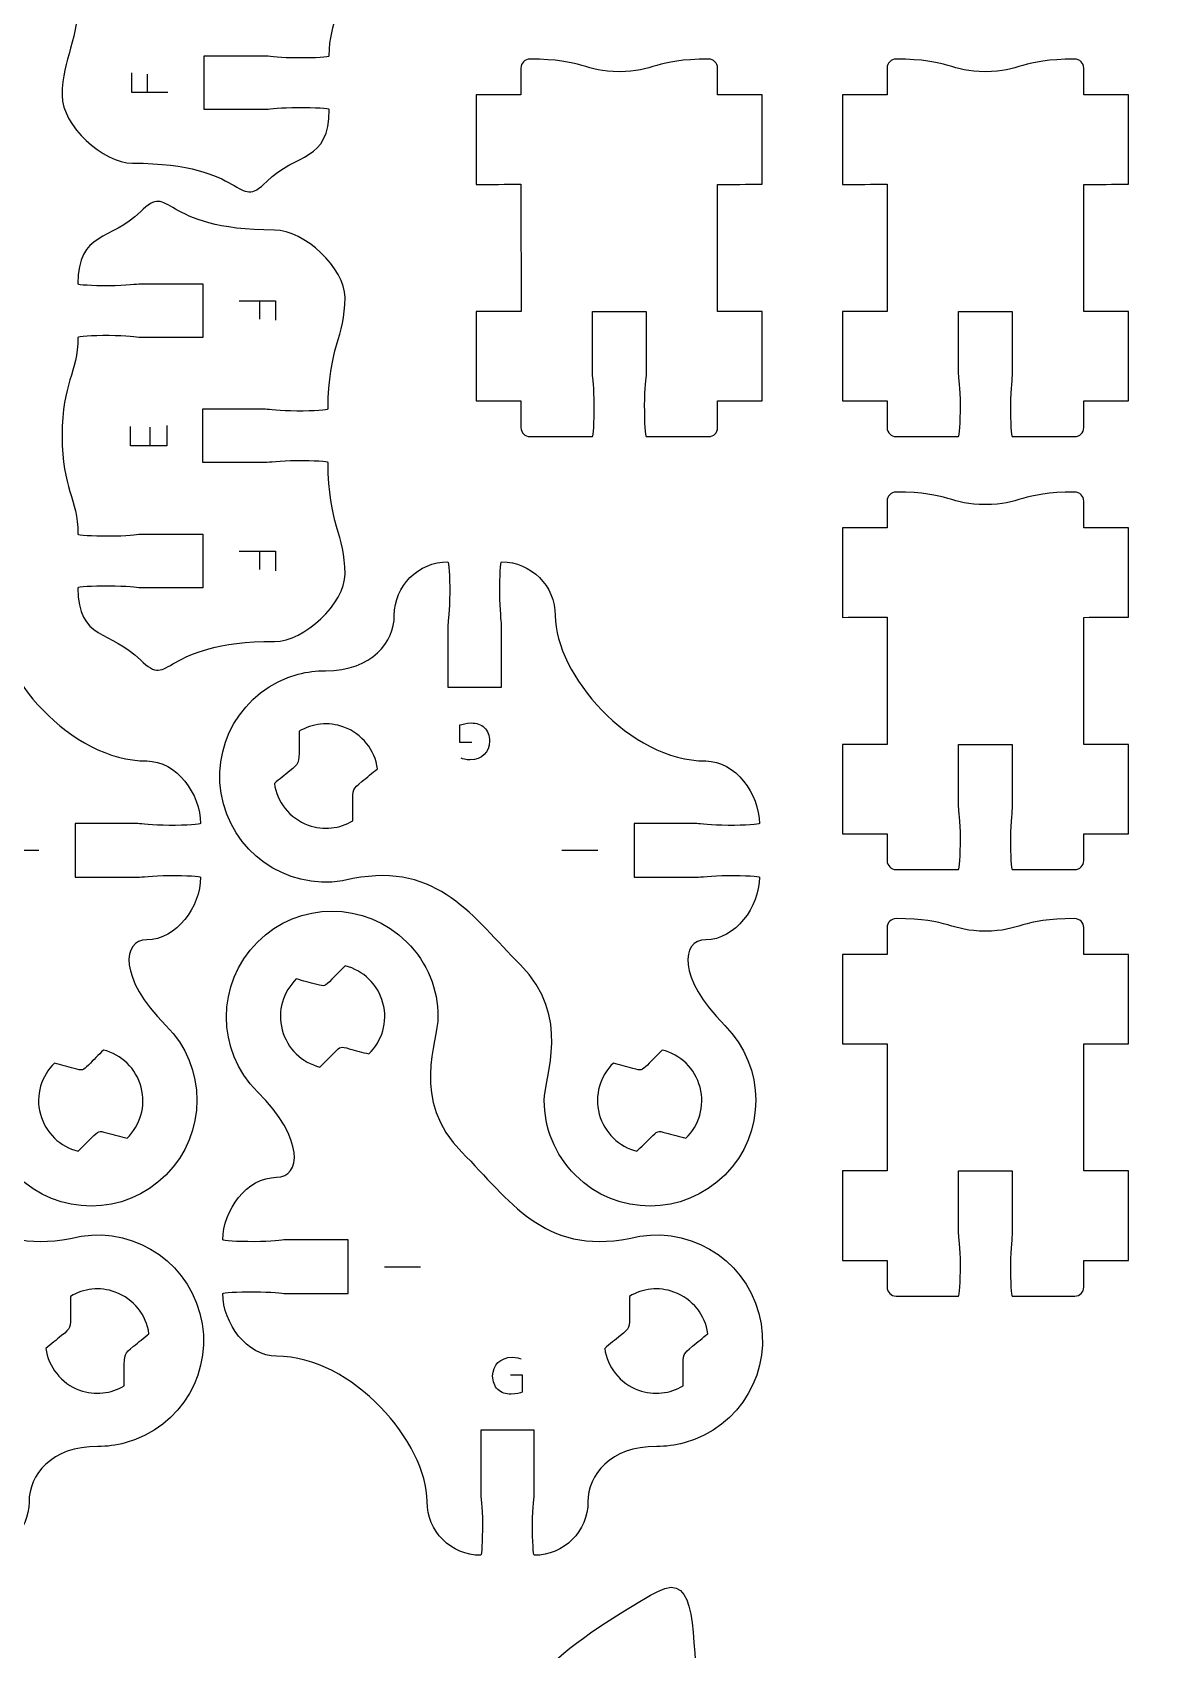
# Model space of a CAD drawing. Extents: x 0 to 300, y 0 to 300.
# Drawn here: x 96.7 to 159.9, y 131.7 to 222.2 of the extents above; entities that cross this region are included whole.
import ezdxf

# ---------------------------------------------------------------- set-up
doc = ezdxf.new("R2010")
doc.units = 0
doc.header["$MEASUREMENT"] = 0
doc.layers.add('DEFAULT', color=7, linetype='CONTINUOUS')

msp = doc.modelspace()

# ---------------------------------------------------------------- linework, layer by layer
at = {"layer": 'DEFAULT', "color": 250}
for points in [[(104.268, 218.822), (102.247, 218.822), (102.247, 219.91)], [(103.137, 218.822), (103.137, 219.847)], [(108.263, 207.164), (110.284, 207.164), (110.284, 206.076)], [(109.394, 207.164), (109.394, 206.139)], [(104.201, 200.188), (104.201, 199.052), (102.179, 199.052), (102.179, 200.143)], [(103.253, 200.098), (103.253, 199.052)], [(108.263, 193.163), (110.284, 193.163), (110.284, 192.074)], [(109.394, 193.163), (109.394, 192.137)], [(97.059, 176.434), (95.038, 176.434)], [(128.32, 176.434), (126.299, 176.434)], [(116.378, 153.157), (118.399, 153.157)]]:
    msp.add_lwpolyline(points, dxfattribs=at)
at = {"layer": 'DEFAULT', "color": 1}
for points, knots in [([(295, 0.1), (198.333, 0.1), (101.667, 0.1), (5, 0.1), (2.25, 0.1), (0, 2.35), (0, 5.1), (0, 101.767), (0, 198.433), (0, 295.1), (0, 297.85), (2.25, 300.1), (5, 300.1), (101.667, 300.1), (198.333, 300.1), (295, 300.1), (297.75, 300.1), (300, 297.85), (300, 295.1), (300, 198.433), (300, 101.767), (300, 5.1), (300, 2.35), (297.75, 0.1), (295, 0.1)], [0, 0, 0, 0, 822.047, 822.047, 822.047, 823.047, 823.047, 823.047, 1645.094, 1645.094, 1645.094, 1646.094, 1646.094, 1646.094, 2468.141, 2468.141, 2468.141, 2469.141, 2469.141, 2469.141, 3291.188, 3291.188, 3291.188, 3292.188, 3292.188, 3292.188, 3292.188]), ([(99.3, 227.865), (99.3, 231.308), (98.354, 231.866), (98.354, 234.092), (98.354, 235.75), (100.64, 237.866), (102.299, 237.866), (108.8, 237.866), (108.042, 240.646), (109.799, 238.89), (111.443, 237.246), (113.298, 237.82), (113.298, 234.868), (113.298, 234.811), (112.515, 234.769), (111.548, 234.769), (110.582, 234.769), (109.975, 234.868), (109.799, 234.868), (108.632, 234.868), (107.466, 234.868), (106.299, 234.868), (106.299, 233.867), (106.299, 232.866), (106.299, 231.866), (107.466, 231.866), (108.632, 231.866), (109.799, 231.866), (109.975, 231.866), (110.582, 231.968), (111.548, 231.968), (112.515, 231.968), (113.298, 231.922), (113.298, 231.866), (113.298, 229.82), (114.177, 229.407), (114.177, 226.366), (114.177, 223.325), (113.298, 222.912), (113.298, 220.866), (113.298, 220.81), (112.515, 220.764), (111.548, 220.764), (110.582, 220.764), (109.975, 220.866), (109.799, 220.866), (108.632, 220.866), (107.466, 220.866), (106.299, 220.866), (106.299, 219.865), (106.299, 218.865), (106.299, 217.864), (107.466, 217.864), (108.632, 217.864), (109.799, 217.864), (109.975, 217.864), (110.582, 217.963), (111.548, 217.963), (112.515, 217.963), (113.298, 217.92), (113.298, 217.864), (113.298, 214.912), (111.443, 215.486), (109.799, 213.842), (108.042, 212.085), (108.8, 214.865), (102.299, 214.865), (100.64, 214.865), (98.354, 216.982), (98.354, 218.64), (98.354, 220.866), (99.3, 221.423), (99.3, 224.867), (99.3, 224.92), (100.083, 224.965), (101.05, 224.965), (102.016, 224.965), (102.623, 224.867), (102.799, 224.867), (103.966, 224.867), (105.133, 224.867), (106.299, 224.867), (106.299, 225.866), (106.299, 226.866), (106.299, 227.865), (105.133, 227.865), (103.966, 227.865), (102.799, 227.865), (102.623, 227.865), (102.016, 227.766), (101.05, 227.766), (100.083, 227.766), (99.3, 227.809), (99.3, 227.865)], [1, 1, 1, 1, 2, 2, 2, 3, 3, 3, 4, 4, 4, 5, 5, 5, 6, 6, 6, 7, 7, 7, 16.92, 16.92, 16.92, 25.43, 25.43, 25.43, 35.35, 35.35, 35.35, 36.35, 36.35, 36.35, 37.35, 37.35, 37.35, 38.35, 38.35, 38.35, 39.35, 39.35, 39.35, 40.35, 40.35, 40.35, 41.35, 41.35, 41.35, 51.27, 51.27, 51.27, 59.78, 59.78, 59.78, 69.7, 69.7, 69.7, 70.7, 70.7, 70.7, 71.7, 71.7, 71.7, 72.7, 72.7, 72.7, 73.7, 73.7, 73.7, 74.7, 74.7, 74.7, 75.7, 75.7, 75.7, 76.7, 76.7, 76.7, 77.7, 77.7, 77.7, 87.62, 87.62, 87.62, 96.12, 96.12, 96.12, 106.04, 106.04, 106.04, 107.04, 107.04, 107.04, 108.04, 108.04, 108.04, 108.04]), ([(124.521, 199.574), (124.243, 199.574), (124.02, 199.796), (124.02, 200.075), (124.02, 200.574), (124.02, 201.074), (124.02, 201.574), (123.187, 201.574), (122.353, 201.574), (121.519, 201.574), (121.519, 203.24), (121.519, 204.907), (121.519, 206.573), (122.354, 206.574), (123.189, 206.575), (124.024, 206.576), (124.022, 208.945), (124.019, 211.313), (124.017, 213.682), (123.184, 213.681), (122.352, 213.679), (121.519, 213.678), (121.519, 215.346), (121.519, 217.013), (121.519, 218.681), (122.352, 218.681), (123.184, 218.681), (124.017, 218.681), (124.017, 219.18), (124.017, 219.68), (124.017, 220.18), (124.017, 220.459), (124.239, 220.681), (124.518, 220.681), (127.559, 220.681), (127.545, 219.979), (129.517, 219.979), (131.489, 219.979), (131.475, 220.681), (134.516, 220.681), (134.794, 220.681), (135.017, 220.459), (135.017, 220.18), (135.017, 219.68), (135.017, 219.18), (135.017, 218.681), (135.85, 218.681), (136.684, 218.681), (137.518, 218.681), (137.518, 217.014), (137.518, 215.348), (137.518, 213.682), (136.683, 213.681), (135.848, 213.679), (135.013, 213.678), (135.015, 211.31), (135.018, 208.941), (135.02, 206.573), (135.853, 206.574), (136.685, 206.575), (137.518, 206.576), (137.518, 204.909), (137.518, 203.241), (137.518, 201.574), (136.685, 201.574), (135.853, 201.574), (135.02, 201.574), (135.02, 201.074), (135.02, 200.574), (135.02, 200.075), (135.02, 199.796), (134.798, 199.574), (134.519, 199.574), (133.352, 199.574), (132.185, 199.574), (131.018, 199.574), (130.963, 199.574), (130.919, 200.357), (130.919, 201.324), (130.919, 202.291), (131.018, 202.899), (131.018, 203.074), (131.018, 204.24), (131.018, 205.407), (131.018, 206.574), (130.018, 206.574), (129.018, 206.574), (128.018, 206.574), (128.018, 205.407), (128.018, 204.24), (128.018, 203.074), (128.018, 202.899), (128.119, 202.291), (128.119, 201.324), (128.119, 200.357), (128.074, 199.574), (128.018, 199.574), (126.853, 199.574), (125.687, 199.574), (124.521, 199.574)], [9.913, 9.913, 9.913, 9.913, 10.913, 10.913, 10.913, 15.163, 15.163, 15.163, 22.253, 22.253, 22.253, 36.423, 36.423, 36.423, 43.523007, 43.523007, 43.523007, 63.664017, 63.664017, 63.664017, 70.744024, 70.744024, 70.744024, 84.924024, 84.924024, 84.924024, 92.004024, 92.004024, 92.004024, 96.254024, 96.254024, 96.254024, 97.254024, 97.254024, 97.254024, 98.254024, 98.254024, 98.254024, 99.254024, 99.254024, 99.254024, 100.254024, 100.254024, 100.254024, 104.504024, 104.504024, 104.504024, 111.593024, 111.593024, 111.593024, 125.763024, 125.763024, 125.763024, 132.863031, 132.863031, 132.863031, 153.004041, 153.004041, 153.004041, 160.084048, 160.084048, 160.084048, 174.264048, 174.264048, 174.264048, 181.344048, 181.344048, 181.344048, 185.594048, 185.594048, 185.594048, 186.594048, 186.594048, 186.594048, 196.517048, 196.517048, 196.517048, 197.517048, 197.517048, 197.517048, 198.517048, 198.517048, 198.517048, 208.439048, 208.439048, 208.439048, 216.943048, 216.943048, 216.943048, 226.865048, 226.865048, 226.865048, 227.865048, 227.865048, 227.865048, 228.865048, 228.865048, 228.865048, 238.778048, 238.778048, 238.778048, 238.778048]), ([(145.002, 199.574), (144.724, 199.574), (144.501, 199.796), (144.501, 200.075), (144.501, 200.574), (144.501, 201.074), (144.501, 201.574), (143.668, 201.574), (142.834, 201.574), (142, 201.574), (142, 203.24), (142, 204.907), (142, 206.573), (142.835, 206.574), (143.67, 206.575), (144.505, 206.576), (144.503, 208.945), (144.5, 211.313), (144.498, 213.682), (143.665, 213.681), (142.833, 213.679), (142, 213.678), (142, 215.346), (142, 217.013), (142, 218.681), (142.833, 218.681), (143.665, 218.681), (144.498, 218.681), (144.498, 219.18), (144.498, 219.68), (144.498, 220.18), (144.498, 220.459), (144.72, 220.681), (144.999, 220.681), (148.04, 220.681), (148.026, 219.979), (149.998, 219.979), (151.97, 219.979), (151.956, 220.681), (154.997, 220.681), (155.275, 220.681), (155.498, 220.459), (155.498, 220.18), (155.498, 219.68), (155.498, 219.18), (155.498, 218.681), (156.331, 218.681), (157.165, 218.681), (157.999, 218.681), (157.999, 217.014), (157.999, 215.348), (157.999, 213.682), (157.164, 213.681), (156.329, 213.679), (155.494, 213.678), (155.496, 211.31), (155.499, 208.941), (155.501, 206.573), (156.334, 206.574), (157.166, 206.575), (157.999, 206.576), (157.999, 204.909), (157.999, 203.241), (157.999, 201.574), (157.166, 201.574), (156.334, 201.574), (155.501, 201.574), (155.501, 201.074), (155.501, 200.574), (155.501, 200.075), (155.501, 199.796), (155.279, 199.574), (155, 199.574), (153.833, 199.574), (152.666, 199.574), (151.499, 199.574), (151.444, 199.574), (151.4, 200.357), (151.4, 201.324), (151.4, 202.291), (151.499, 202.899), (151.499, 203.074), (151.499, 204.24), (151.499, 205.407), (151.499, 206.574), (150.499, 206.574), (149.499, 206.574), (148.499, 206.574), (148.499, 205.407), (148.499, 204.24), (148.499, 203.074), (148.499, 202.899), (148.6, 202.291), (148.6, 201.324), (148.6, 200.357), (148.555, 199.574), (148.499, 199.574), (147.334, 199.574), (146.168, 199.574), (145.002, 199.574)], [9.913, 9.913, 9.913, 9.913, 10.913, 10.913, 10.913, 15.163, 15.163, 15.163, 22.253, 22.253, 22.253, 36.423, 36.423, 36.423, 43.523007, 43.523007, 43.523007, 63.664017, 63.664017, 63.664017, 70.744024, 70.744024, 70.744024, 84.924024, 84.924024, 84.924024, 92.004024, 92.004024, 92.004024, 96.254024, 96.254024, 96.254024, 97.254024, 97.254024, 97.254024, 98.254024, 98.254024, 98.254024, 99.254024, 99.254024, 99.254024, 100.254024, 100.254024, 100.254024, 104.504024, 104.504024, 104.504024, 111.593024, 111.593024, 111.593024, 125.763024, 125.763024, 125.763024, 132.863031, 132.863031, 132.863031, 153.004042, 153.004042, 153.004042, 160.083049, 160.083049, 160.083049, 174.263049, 174.263049, 174.263049, 181.342049, 181.342049, 181.342049, 185.592049, 185.592049, 185.592049, 186.592049, 186.592049, 186.592049, 196.515049, 196.515049, 196.515049, 197.515049, 197.515049, 197.515049, 198.515049, 198.515049, 198.515049, 208.437049, 208.437049, 208.437049, 216.941049, 216.941049, 216.941049, 226.863049, 226.863049, 226.863049, 227.863049, 227.863049, 227.863049, 228.863049, 228.863049, 228.863049, 238.776049, 238.776049, 238.776049, 238.776049]), ([(113.231, 198.121), (113.231, 194.678), (114.177, 194.121), (114.177, 191.895), (114.177, 190.236), (111.891, 188.12), (110.232, 188.12), (103.731, 188.12), (104.489, 185.34), (102.732, 187.097), (101.088, 188.741), (99.233, 188.167), (99.233, 191.118), (99.233, 191.175), (100.016, 191.217), (100.983, 191.217), (101.949, 191.217), (102.556, 191.118), (102.732, 191.118), (103.899, 191.118), (105.065, 191.118), (106.232, 191.118), (106.232, 192.119), (106.232, 193.12), (106.232, 194.121), (105.065, 194.121), (103.899, 194.121), (102.732, 194.121), (102.556, 194.121), (101.949, 194.018), (100.983, 194.018), (100.016, 194.018), (99.233, 194.064), (99.233, 194.121), (99.233, 196.167), (98.354, 196.579), (98.354, 199.62), (98.354, 202.661), (99.233, 203.074), (99.233, 205.12), (99.233, 205.177), (100.016, 205.222), (100.983, 205.222), (101.949, 205.222), (102.556, 205.12), (102.732, 205.12), (103.899, 205.12), (105.065, 205.12), (106.232, 205.12), (106.232, 206.121), (106.232, 207.122), (106.232, 208.122), (105.065, 208.122), (103.899, 208.122), (102.732, 208.122), (102.556, 208.122), (101.949, 208.024), (100.983, 208.024), (100.016, 208.024), (99.233, 208.066), (99.233, 208.122), (99.233, 211.074), (101.088, 210.5), (102.732, 212.144), (104.489, 213.901), (103.731, 211.121), (110.232, 211.121), (111.891, 211.121), (114.177, 209.004), (114.177, 207.346), (114.177, 205.12), (113.231, 204.563), (113.231, 201.12), (113.231, 201.067), (112.448, 201.021), (111.481, 201.021), (110.515, 201.021), (109.908, 201.12), (109.732, 201.12), (108.565, 201.12), (107.398, 201.12), (106.232, 201.12), (106.232, 200.12), (106.232, 199.121), (106.232, 198.121), (107.398, 198.121), (108.565, 198.121), (109.732, 198.121), (109.908, 198.121), (110.515, 198.22), (111.481, 198.22), (112.448, 198.22), (113.231, 198.178), (113.231, 198.121)], [1, 1, 1, 1, 2, 2, 2, 3, 3, 3, 4, 4, 4, 5, 5, 5, 6, 6, 6, 7, 7, 7, 16.92, 16.92, 16.92, 25.43, 25.43, 25.43, 35.35, 35.35, 35.35, 36.35, 36.35, 36.35, 37.35, 37.35, 37.35, 38.35, 38.35, 38.35, 39.35, 39.35, 39.35, 40.35, 40.35, 40.35, 41.35, 41.35, 41.35, 51.27, 51.27, 51.27, 59.78, 59.78, 59.78, 69.7, 69.7, 69.7, 70.7, 70.7, 70.7, 71.7, 71.7, 71.7, 72.7, 72.7, 72.7, 73.7, 73.7, 73.7, 74.7, 74.7, 74.7, 75.7, 75.7, 75.7, 76.7, 76.7, 76.7, 77.7, 77.7, 77.7, 87.62, 87.62, 87.62, 96.12, 96.12, 96.12, 106.04, 106.04, 106.04, 107.04, 107.04, 107.04, 108.04, 108.04, 108.04, 108.04]), ([(145.002, 175.364), (144.724, 175.364), (144.501, 175.586), (144.501, 175.865), (144.501, 176.365), (144.501, 176.864), (144.501, 177.364), (143.668, 177.364), (142.834, 177.364), (142, 177.364), (142, 179.03), (142, 180.697), (142, 182.363), (142.835, 182.364), (143.67, 182.365), (144.505, 182.366), (144.503, 184.735), (144.5, 187.103), (144.498, 189.472), (143.665, 189.471), (142.833, 189.469), (142, 189.468), (142, 191.136), (142, 192.803), (142, 194.471), (142.833, 194.471), (143.665, 194.471), (144.498, 194.471), (144.498, 194.97), (144.498, 195.47), (144.498, 195.97), (144.498, 196.249), (144.72, 196.471), (144.999, 196.471), (148.04, 196.471), (148.026, 195.769), (149.998, 195.769), (151.97, 195.769), (151.956, 196.471), (154.997, 196.471), (155.275, 196.471), (155.498, 196.249), (155.498, 195.97), (155.498, 195.47), (155.498, 194.97), (155.498, 194.471), (156.331, 194.471), (157.165, 194.471), (157.999, 194.471), (157.999, 192.804), (157.999, 191.138), (157.999, 189.472), (157.164, 189.471), (156.329, 189.469), (155.494, 189.468), (155.496, 187.1), (155.499, 184.731), (155.501, 182.363), (156.334, 182.364), (157.166, 182.365), (157.999, 182.366), (157.999, 180.699), (157.999, 179.032), (157.999, 177.364), (157.166, 177.364), (156.334, 177.364), (155.501, 177.364), (155.501, 176.864), (155.501, 176.365), (155.501, 175.865), (155.501, 175.586), (155.279, 175.364), (155, 175.364), (153.833, 175.364), (152.666, 175.364), (151.499, 175.364), (151.444, 175.364), (151.4, 176.147), (151.4, 177.114), (151.4, 178.081), (151.499, 178.689), (151.499, 178.864), (151.499, 180.03), (151.499, 181.197), (151.499, 182.364), (150.499, 182.364), (149.499, 182.364), (148.499, 182.364), (148.499, 182.364), (148.499, 179.739), (148.499, 178.864), (148.499, 178.689), (148.6, 178.081), (148.6, 177.114), (148.6, 176.147), (148.555, 175.364), (148.499, 175.364), (147.334, 175.364), (146.168, 175.364), (145.002, 175.364)], [9.913, 9.913, 9.913, 9.913, 10.913, 10.913, 10.913, 15.163, 15.163, 15.163, 22.253, 22.253, 22.253, 36.423, 36.423, 36.423, 43.523007, 43.523007, 43.523007, 63.664017, 63.664017, 63.664017, 70.744024, 70.744024, 70.744024, 84.924024, 84.924024, 84.924024, 92.004024, 92.004024, 92.004024, 96.254024, 96.254024, 96.254024, 97.254024, 97.254024, 97.254024, 98.254024, 98.254024, 98.254024, 99.254024, 99.254024, 99.254024, 100.254024, 100.254024, 100.254024, 104.504024, 104.504024, 104.504024, 111.593024, 111.593024, 111.593024, 125.763024, 125.763024, 125.763024, 132.863031, 132.863031, 132.863031, 153.004041, 153.004041, 153.004041, 160.084048, 160.084048, 160.084048, 174.264048, 174.264048, 174.264048, 181.344048, 181.344048, 181.344048, 185.594048, 185.594048, 185.594048, 186.594048, 186.594048, 186.594048, 196.517048, 196.517048, 196.517048, 197.517048, 197.517048, 197.517048, 198.517048, 198.517048, 198.517048, 208.438048, 208.438048, 208.438048, 216.942048, 216.942048, 216.942048, 217.942048, 217.942048, 217.942048, 218.942048, 218.942048, 218.942048, 219.942048, 219.942048, 219.942048, 229.855048, 229.855048, 229.855048, 229.855048]), ([(103.091, 171.436), (104.749, 171.436), (106.093, 173.277), (106.093, 174.935), (106.093, 174.992), (105.31, 175.034), (104.343, 175.034), (103.373, 175.034), (102.766, 174.935), (102.593, 174.935), (101.426, 174.935), (100.258, 174.935), (99.09, 174.935), (99.09, 175.935), (99.09, 176.934), (99.09, 177.934), (100.258, 177.934), (101.426, 177.934), (102.593, 177.934), (102.766, 177.934), (103.373, 177.835), (104.343, 177.835), (105.31, 177.835), (106.093, 177.881), (106.093, 177.934), (106.093, 179.595), (104.749, 181.437), (103.091, 181.437), (98.836, 181.437), (94.67, 186.291), (94.67, 189.568), (94.67, 191.226), (93.329, 192.57), (91.671, 192.57), (91.615, 192.57), (91.572, 191.787), (91.572, 190.821), (91.572, 189.854), (91.671, 189.244), (91.671, 189.071), (91.671, 187.904), (91.671, 186.738), (91.671, 185.571), (90.672, 185.571), (89.672, 185.571), (88.673, 185.571), (88.673, 186.738), (88.673, 187.904), (88.673, 189.071), (88.673, 189.244), (88.771, 189.854), (88.771, 190.821), (88.771, 191.787), (88.726, 192.57), (88.673, 192.57), (87.011, 192.57), (85.67, 191.23), (85.67, 189.572), (85.67, 188.104), (84.45, 186.476), (81.822, 186.485), (81.314, 186.487), (80.806, 186.425), (80.294, 186.288), (77.144, 185.441), (75.264, 182.192), (76.114, 179.041), (76.96, 175.891), (80.209, 174.014), (83.356, 174.858), (88.168, 175.778), (90.059, 172.699), (92.722, 170.039), (95.629, 167.128), (94.056, 163.801), (94.06, 162.457), (94.06, 160.94), (94.642, 159.431), (95.799, 158.277), (98.113, 155.97), (101.856, 155.973), (104.163, 158.284), (106.47, 160.598), (106.467, 164.345), (104.152, 166.652), (101.485, 169.322), (101.718, 171.436), (103.091, 171.436)], [1, 1, 1, 1, 2, 2, 2, 3, 3, 3, 4, 4, 4, 13.93, 13.93, 13.93, 22.43, 22.43, 22.43, 32.36, 32.36, 32.36, 33.36, 33.36, 33.36, 34.36, 34.36, 34.36, 35.36, 35.36, 35.36, 36.36, 36.36, 36.36, 37.36, 37.36, 37.36, 38.36, 38.36, 38.36, 39.36, 39.36, 39.36, 49.28, 49.28, 49.28, 57.78, 57.78, 57.78, 67.7, 67.7, 67.7, 68.7, 68.7, 68.7, 69.7, 69.7, 69.7, 70.7, 70.7, 70.7, 71.7, 71.7, 71.7, 72.7, 72.7, 72.7, 73.7, 73.7, 73.7, 74.7, 74.7, 74.7, 75.7, 75.7, 75.7, 76.7, 76.7, 76.7, 77.7, 77.7, 77.7, 78.7, 78.7, 78.7, 79.7, 79.7, 79.7, 80.7, 80.7, 80.7, 80.7]), ([(134.352, 171.436), (136.01, 171.436), (137.355, 173.277), (137.355, 174.935), (137.355, 174.992), (136.571, 175.034), (135.605, 175.034), (134.635, 175.034), (134.028, 174.935), (133.855, 174.935), (132.687, 174.935), (131.52, 174.935), (130.352, 174.935), (130.352, 175.935), (130.352, 176.934), (130.352, 177.934), (131.52, 177.934), (132.687, 177.934), (133.855, 177.934), (134.028, 177.934), (134.635, 177.835), (135.605, 177.835), (136.571, 177.835), (137.355, 177.881), (137.355, 177.934), (137.355, 179.595), (136.01, 181.437), (134.352, 181.437), (130.098, 181.437), (125.932, 186.291), (125.932, 189.568), (125.932, 191.226), (124.591, 192.57), (122.933, 192.57), (122.877, 192.57), (122.834, 191.787), (122.834, 190.821), (122.834, 189.854), (122.933, 189.244), (122.933, 189.071), (122.933, 187.904), (122.933, 186.738), (122.933, 185.571), (121.933, 185.571), (120.934, 185.571), (119.934, 185.571), (119.934, 186.738), (119.934, 187.904), (119.934, 189.071), (119.934, 189.244), (120.033, 189.854), (120.033, 190.821), (120.033, 191.787), (119.987, 192.57), (119.934, 192.57), (118.273, 192.57), (116.932, 191.23), (116.932, 189.572), (116.932, 188.104), (115.712, 186.476), (113.083, 186.485), (112.575, 186.487), (112.067, 186.425), (111.556, 186.288), (108.406, 185.441), (106.525, 182.192), (107.376, 179.041), (108.222, 175.891), (111.471, 174.014), (114.618, 174.858), (119.43, 175.778), (121.321, 172.699), (123.984, 170.039), (126.891, 167.128), (125.318, 163.801), (125.321, 162.457), (125.321, 160.94), (125.903, 159.431), (127.061, 158.277), (129.375, 155.97), (133.118, 155.973), (135.425, 158.284), (137.732, 160.598), (137.729, 164.345), (135.414, 166.652), (132.747, 169.322), (132.98, 171.436), (134.352, 171.436)], [1, 1, 1, 1, 2, 2, 2, 3, 3, 3, 4, 4, 4, 13.93, 13.93, 13.93, 22.43, 22.43, 22.43, 32.36, 32.36, 32.36, 33.36, 33.36, 33.36, 34.36, 34.36, 34.36, 35.36, 35.36, 35.36, 36.36, 36.36, 36.36, 37.36, 37.36, 37.36, 38.36, 38.36, 38.36, 39.36, 39.36, 39.36, 49.28, 49.28, 49.28, 57.78, 57.78, 57.78, 67.7, 67.7, 67.7, 68.7, 68.7, 68.7, 69.7, 69.7, 69.7, 70.7, 70.7, 70.7, 71.7, 71.7, 71.7, 72.7, 72.7, 72.7, 73.7, 73.7, 73.7, 74.7, 74.7, 74.7, 75.7, 75.7, 75.7, 76.7, 76.7, 76.7, 77.7, 77.7, 77.7, 78.7, 78.7, 78.7, 79.7, 79.7, 79.7, 80.7, 80.7, 80.7, 80.7]), ([(115.112, 180.283), (114.59, 179.86), (114.607, 179.874), (114.611, 179.024), (114.611, 178.713), (114.611, 178.403), (114.611, 178.092), (113.884, 177.655), (112.974, 177.539), (112.12, 177.849), (111.066, 178.23), (110.371, 179.151), (110.226, 180.181), (110.514, 180.415), (110.802, 180.649), (111.09, 180.883), (111.609, 181.306), (111.609, 181.306), (111.609, 182.156), (111.609, 182.469), (111.609, 182.782), (111.609, 183.095), (112.336, 183.529), (113.246, 183.645), (114.103, 183.335), (115.151, 182.957), (115.849, 182.033), (115.997, 180.999), (115.702, 180.761), (115.407, 180.522), (115.112, 180.283)], [3.228157, 3.228157, 3.228157, 3.228157, 4.228157, 4.228157, 4.228157, 6.868157, 6.868157, 6.868157, 7.868157, 7.868157, 7.868157, 8.868157, 8.868157, 8.868157, 12.024516, 12.024516, 12.024516, 13.024516, 13.024516, 13.024516, 15.684516, 15.684516, 15.684516, 16.684516, 16.684516, 16.684516, 17.684516, 17.684516, 17.684516, 20.912673, 20.912673, 20.912673, 20.912673]), ([(79.084, 158.156), (77.426, 158.156), (76.082, 156.314), (76.082, 154.656), (76.082, 154.6), (76.865, 154.557), (77.832, 154.557), (78.802, 154.557), (79.409, 154.656), (79.582, 154.656), (80.749, 154.656), (81.917, 154.656), (83.085, 154.656), (83.085, 153.656), (83.085, 152.657), (83.085, 151.657), (81.917, 151.657), (80.749, 151.657), (79.582, 151.657), (79.409, 151.657), (78.802, 151.756), (77.832, 151.756), (76.865, 151.756), (76.082, 151.71), (76.082, 151.657), (76.082, 149.996), (77.426, 148.154), (79.084, 148.154), (83.339, 148.154), (87.505, 143.3), (87.505, 140.023), (87.505, 138.365), (88.846, 137.021), (90.504, 137.021), (90.56, 137.021), (90.602, 137.804), (90.602, 138.77), (90.602, 139.737), (90.504, 140.347), (90.504, 140.52), (90.504, 141.687), (90.504, 142.853), (90.504, 144.02), (91.503, 144.02), (92.503, 144.02), (93.502, 144.02), (93.502, 142.853), (93.502, 141.687), (93.502, 140.52), (93.502, 140.347), (93.403, 139.737), (93.403, 138.77), (93.403, 137.804), (93.449, 137.021), (93.502, 137.021), (95.164, 137.021), (96.504, 138.361), (96.504, 140.019), (96.504, 141.487), (97.725, 143.116), (100.353, 143.106), (100.861, 143.104), (101.369, 143.166), (101.881, 143.304), (105.031, 144.15), (106.911, 147.399), (106.061, 150.55), (105.214, 153.7), (101.965, 155.577), (98.819, 154.734), (94.007, 153.813), (92.116, 156.893), (89.452, 159.553), (86.545, 162.463), (88.119, 165.79), (88.115, 167.134), (88.115, 168.651), (87.533, 170.161), (86.376, 171.314), (84.062, 173.621), (80.319, 173.618), (78.012, 171.307), (75.705, 168.993), (75.708, 165.246), (78.022, 162.939), (80.689, 160.269), (80.456, 158.156), (79.084, 158.156)], [1, 1, 1, 1, 2, 2, 2, 3, 3, 3, 4, 4, 4, 13.93, 13.93, 13.93, 22.43, 22.43, 22.43, 32.36, 32.36, 32.36, 33.36, 33.36, 33.36, 34.36, 34.36, 34.36, 35.36, 35.36, 35.36, 36.36, 36.36, 36.36, 37.36, 37.36, 37.36, 38.36, 38.36, 38.36, 39.36, 39.36, 39.36, 49.28, 49.28, 49.28, 57.78, 57.78, 57.78, 67.7, 67.7, 67.7, 68.7, 68.7, 68.7, 69.7, 69.7, 69.7, 70.7, 70.7, 70.7, 71.7, 71.7, 71.7, 72.7, 72.7, 72.7, 73.7, 73.7, 73.7, 74.7, 74.7, 74.7, 75.7, 75.7, 75.7, 76.7, 76.7, 76.7, 77.7, 77.7, 77.7, 78.7, 78.7, 78.7, 79.7, 79.7, 79.7, 80.7, 80.7, 80.7, 80.7]), ([(110.346, 158.156), (108.688, 158.156), (107.344, 156.314), (107.344, 154.656), (107.344, 154.6), (108.127, 154.557), (109.094, 154.557), (110.064, 154.557), (110.671, 154.656), (110.843, 154.656), (112.011, 154.656), (113.179, 154.656), (114.346, 154.656), (114.346, 153.656), (114.346, 152.657), (114.346, 151.657), (113.179, 151.657), (112.011, 151.657), (110.843, 151.657), (110.671, 151.657), (110.064, 151.756), (109.094, 151.756), (108.127, 151.756), (107.344, 151.71), (107.344, 151.657), (107.344, 149.996), (108.688, 148.154), (110.346, 148.154), (114.6, 148.154), (118.767, 143.3), (118.767, 140.023), (118.767, 138.365), (120.107, 137.021), (121.765, 137.021), (121.822, 137.021), (121.864, 137.804), (121.864, 138.77), (121.864, 139.737), (121.765, 140.347), (121.765, 140.52), (121.765, 141.687), (121.765, 142.853), (121.765, 144.02), (122.765, 144.02), (123.764, 144.02), (124.764, 144.02), (124.764, 142.853), (124.764, 141.687), (124.764, 140.52), (124.764, 140.347), (124.665, 139.737), (124.665, 138.77), (124.665, 137.804), (124.711, 137.021), (124.764, 137.021), (126.426, 137.021), (127.766, 138.361), (127.766, 140.019), (127.766, 141.487), (128.987, 143.116), (131.615, 143.106), (132.123, 143.104), (132.631, 143.166), (133.142, 143.304), (136.293, 144.15), (138.173, 147.399), (137.323, 150.55), (136.476, 153.7), (133.227, 155.577), (130.08, 154.734), (125.268, 153.813), (123.378, 156.893), (120.714, 159.553), (117.807, 162.463), (119.381, 165.79), (119.377, 167.134), (119.377, 168.651), (118.795, 170.161), (117.638, 171.314), (115.324, 173.621), (111.581, 173.618), (109.274, 171.307), (106.966, 168.993), (106.97, 165.246), (109.284, 162.939), (111.951, 160.269), (111.718, 158.156), (110.346, 158.156)], [1, 1, 1, 1, 2, 2, 2, 3, 3, 3, 4, 4, 4, 13.93, 13.93, 13.93, 22.43, 22.43, 22.43, 32.36, 32.36, 32.36, 33.36, 33.36, 33.36, 34.36, 34.36, 34.36, 35.36, 35.36, 35.36, 36.36, 36.36, 36.36, 37.36, 37.36, 37.36, 38.36, 38.36, 38.36, 39.36, 39.36, 39.36, 49.28, 49.28, 49.28, 57.78, 57.78, 57.78, 67.7, 67.7, 67.7, 68.7, 68.7, 68.7, 69.7, 69.7, 69.7, 70.7, 70.7, 70.7, 71.7, 71.7, 71.7, 72.7, 72.7, 72.7, 73.7, 73.7, 73.7, 74.7, 74.7, 74.7, 75.7, 75.7, 75.7, 76.7, 76.7, 76.7, 77.7, 77.7, 77.7, 78.7, 78.7, 78.7, 79.7, 79.7, 79.7, 80.7, 80.7, 80.7, 80.7]), ([(145.002, 151.513), (144.724, 151.513), (144.501, 151.735), (144.501, 152.013), (144.501, 152.513), (144.501, 153.013), (144.501, 153.513), (143.668, 153.513), (142.834, 153.513), (142, 153.513), (142, 155.179), (142, 156.845), (142, 158.512), (142.835, 158.513), (143.67, 158.514), (144.505, 158.515), (144.503, 160.884), (144.5, 163.252), (144.498, 165.62), (143.665, 165.619), (142.833, 165.618), (142, 165.617), (142, 167.284), (142, 168.952), (142, 170.619), (142.833, 170.619), (143.665, 170.619), (144.498, 170.619), (144.498, 171.119), (144.498, 171.619), (144.498, 172.119), (144.498, 172.397), (144.72, 172.62), (144.999, 172.62), (148.04, 172.62), (148.026, 171.918), (149.998, 171.918), (151.97, 171.918), (151.956, 172.62), (154.997, 172.62), (155.275, 172.62), (155.498, 172.397), (155.498, 172.119), (155.498, 171.619), (155.498, 171.119), (155.498, 170.619), (156.331, 170.619), (157.165, 170.619), (157.999, 170.619), (157.999, 168.953), (157.999, 167.287), (157.999, 165.62), (157.164, 165.619), (156.329, 165.618), (155.494, 165.617), (155.496, 163.249), (155.499, 160.88), (155.501, 158.512), (156.334, 158.513), (157.166, 158.514), (157.999, 158.515), (157.999, 156.848), (157.999, 155.18), (157.999, 153.513), (157.166, 153.513), (156.334, 153.513), (155.501, 153.513), (155.501, 153.013), (155.501, 152.513), (155.501, 152.013), (155.501, 151.735), (155.279, 151.513), (155, 151.513), (153.833, 151.513), (152.666, 151.513), (151.499, 151.513), (151.444, 151.513), (151.4, 152.295), (151.4, 153.263), (151.4, 154.23), (151.499, 154.838), (151.499, 155.012), (151.499, 156.179), (151.499, 157.346), (151.499, 158.512), (150.499, 158.512), (149.499, 158.512), (148.499, 158.512), (148.499, 157.346), (148.499, 156.179), (148.499, 155.012), (148.499, 154.838), (148.6, 154.23), (148.6, 153.263), (148.6, 152.295), (148.555, 151.513), (148.499, 151.513), (147.334, 151.513), (146.168, 151.513), (145.002, 151.513)], [9.913, 9.913, 9.913, 9.913, 10.913, 10.913, 10.913, 15.163, 15.163, 15.163, 22.253, 22.253, 22.253, 36.423, 36.423, 36.423, 43.523007, 43.523007, 43.523007, 63.664017, 63.664017, 63.664017, 70.744024, 70.744024, 70.744024, 84.924024, 84.924024, 84.924024, 92.004024, 92.004024, 92.004024, 96.254024, 96.254024, 96.254024, 97.254024, 97.254024, 97.254024, 98.254024, 98.254024, 98.254024, 99.254024, 99.254024, 99.254024, 100.254024, 100.254024, 100.254024, 104.504024, 104.504024, 104.504024, 111.593024, 111.593024, 111.593024, 125.763024, 125.763024, 125.763024, 132.863031, 132.863031, 132.863031, 153.004042, 153.004042, 153.004042, 160.083049, 160.083049, 160.083049, 174.263049, 174.263049, 174.263049, 181.342049, 181.342049, 181.342049, 185.592049, 185.592049, 185.592049, 186.592049, 186.592049, 186.592049, 196.515049, 196.515049, 196.515049, 197.515049, 197.515049, 197.515049, 198.515049, 198.515049, 198.515049, 208.436049, 208.436049, 208.436049, 216.940049, 216.940049, 216.940049, 226.861049, 226.861049, 226.861049, 227.861049, 227.861049, 227.861049, 228.861049, 228.861049, 228.861049, 238.774049, 238.774049, 238.774049, 238.774049]), ([(110.663, 166.4), (110.381, 167.458), (110.72, 168.538), (111.45, 169.247), (111.832, 169.145), (112.215, 169.042), (112.597, 168.94), (113.034, 168.82), (113.034, 168.82), (113.44, 169.229), (113.69, 169.479), (113.941, 169.728), (114.191, 169.977), (115.186, 169.73), (116.015, 168.958), (116.301, 167.899), (116.583, 166.841), (116.248, 165.768), (115.511, 165.052), (115.146, 165.15), (114.782, 165.248), (114.417, 165.345), (113.93, 165.476), (113.93, 165.476), (113.609, 165.155), (113.33, 164.876), (113.052, 164.597), (112.773, 164.319), (111.775, 164.569), (110.942, 165.338), (110.663, 166.4)], [1, 1, 1, 1, 2, 2, 2, 5.364432, 5.364432, 5.364432, 6.364432, 6.364432, 6.364432, 9.369644, 9.369644, 9.369644, 10.369644, 10.369644, 10.369644, 11.383786, 11.383786, 11.383786, 14.592976, 14.592976, 14.592976, 15.592976, 15.592976, 15.592976, 18.944662, 18.944662, 18.944662, 19.944662, 19.944662, 19.944662, 19.944662]), ([(102.773, 163.191), (103.055, 162.133), (102.717, 161.053), (101.986, 160.344), (101.604, 160.447), (101.222, 160.549), (100.84, 160.651), (100.402, 160.771), (100.402, 160.771), (99.997, 160.362), (99.746, 160.113), (99.496, 159.863), (99.245, 159.614), (98.251, 159.861), (97.421, 160.634), (97.136, 161.692), (96.854, 162.75), (97.189, 163.823), (97.926, 164.539), (98.29, 164.441), (98.655, 164.344), (99.02, 164.246), (99.506, 164.115), (99.506, 164.115), (99.827, 164.436), (100.106, 164.715), (100.385, 164.994), (100.664, 165.273), (101.662, 165.022), (102.494, 164.253), (102.773, 163.191)], [1, 1, 1, 1, 2, 2, 2, 5.364432, 5.364432, 5.364432, 6.364432, 6.364432, 6.364432, 9.369644, 9.369644, 9.369644, 10.369644, 10.369644, 10.369644, 11.383786, 11.383786, 11.383786, 14.592976, 14.592976, 14.592976, 15.592976, 15.592976, 15.592976, 18.944662, 18.944662, 18.944662, 19.944662, 19.944662, 19.944662, 19.944662]), ([(134.035, 163.191), (134.317, 162.133), (133.978, 161.053), (133.248, 160.344), (132.866, 160.447), (132.484, 160.549), (132.102, 160.651), (131.664, 160.771), (131.664, 160.771), (131.259, 160.362), (131.008, 160.113), (130.758, 159.863), (130.507, 159.614), (129.512, 159.861), (128.683, 160.634), (128.398, 161.692), (128.115, 162.75), (128.45, 163.823), (129.188, 164.539), (129.552, 164.441), (129.917, 164.344), (130.281, 164.246), (130.768, 164.115), (130.768, 164.115), (131.089, 164.436), (131.368, 164.715), (131.647, 164.994), (131.925, 165.273), (132.924, 165.022), (133.756, 164.253), (134.035, 163.191)], [1, 1, 1, 1, 2, 2, 2, 5.364432, 5.364432, 5.364432, 6.364432, 6.364432, 6.364432, 9.369644, 9.369644, 9.369644, 10.369644, 10.369644, 10.369644, 11.383786, 11.383786, 11.383786, 14.592976, 14.592976, 14.592976, 15.592976, 15.592976, 15.592976, 18.944662, 18.944662, 18.944662, 19.944662, 19.944662, 19.944662, 19.944662]), ([(98.325, 149.308), (98.847, 149.731), (98.829, 149.717), (98.826, 150.567), (98.826, 150.878), (98.826, 151.188), (98.826, 151.499), (99.552, 151.936), (100.463, 152.052), (101.316, 151.742), (102.371, 151.361), (103.066, 150.44), (103.211, 149.41), (102.923, 149.176), (102.634, 148.942), (102.346, 148.708), (101.828, 148.285), (101.828, 148.285), (101.828, 147.435), (101.828, 147.122), (101.828, 146.809), (101.828, 146.496), (101.101, 146.062), (100.191, 145.946), (99.334, 146.256), (98.286, 146.634), (97.587, 147.558), (97.439, 148.592), (97.734, 148.83), (98.03, 149.069), (98.325, 149.308)], [3.228157, 3.228157, 3.228157, 3.228157, 4.228157, 4.228157, 4.228157, 6.868157, 6.868157, 6.868157, 7.868157, 7.868157, 7.868157, 8.868157, 8.868157, 8.868157, 12.024516, 12.024516, 12.024516, 13.024516, 13.024516, 13.024516, 15.684516, 15.684516, 15.684516, 16.684516, 16.684516, 16.684516, 17.684516, 17.684516, 17.684516, 20.912673, 20.912673, 20.912673, 20.912673]), ([(129.586, 149.308), (130.109, 149.731), (130.091, 149.717), (130.087, 150.567), (130.087, 150.878), (130.087, 151.188), (130.087, 151.499), (130.814, 151.936), (131.724, 152.052), (132.578, 151.742), (133.633, 151.361), (134.328, 150.44), (134.472, 149.41), (134.184, 149.176), (133.896, 148.942), (133.608, 148.708), (133.09, 148.285), (133.09, 148.285), (133.09, 147.435), (133.09, 147.122), (133.09, 146.809), (133.09, 146.496), (132.363, 146.062), (131.453, 145.946), (130.595, 146.256), (129.548, 146.634), (128.849, 147.558), (128.701, 148.592), (128.996, 148.83), (129.291, 149.069), (129.586, 149.308)], [3.228157, 3.228157, 3.228157, 3.228157, 4.228157, 4.228157, 4.228157, 6.868157, 6.868157, 6.868157, 7.868157, 7.868157, 7.868157, 8.868157, 8.868157, 8.868157, 12.024516, 12.024516, 12.024516, 13.024516, 13.024516, 13.024516, 15.684516, 15.684516, 15.684516, 16.684516, 16.684516, 16.684516, 17.684516, 17.684516, 17.684516, 20.912673, 20.912673, 20.912673, 20.912673]), ([(149.742, 97.561), (150.186, 97.865), (148.385, 99.043), (147.081, 100.347), (142.179, 105.249), (138.263, 109.26), (138.57, 109.567), (138.609, 109.607), (138.086, 110.191), (137.402, 110.874), (136.716, 111.56), (136.217, 111.919), (136.092, 112.044), (135.474, 112.663), (133.618, 114.519), (133.618, 114.519), (134.325, 115.225), (135.031, 115.932), (135.738, 116.639), (136.563, 115.814), (137.388, 114.989), (138.213, 114.164), (138.337, 114.04), (138.697, 113.541), (139.383, 112.855), (140.066, 112.171), (140.652, 111.65), (140.69, 111.687), (142.124, 113.122), (143.351, 110.957), (146.208, 111.877), (147.159, 112.186), (148.11, 112.496), (149.061, 112.805), (150.451, 113.256), (152.165, 114.975), (153.516, 116.327), (155.554, 118.365), (152.564, 121.096), (147.989, 125.672), (147.275, 126.385), (146.188, 126.59), (144.753, 126.123), (144.698, 126.108), (144.9, 125.347), (145.195, 124.424), (145.494, 123.506), (145.774, 122.958), (145.829, 122.793), (146.098, 121.96), (146.906, 119.46), (146.906, 119.46), (145.954, 119.153), (145.002, 118.847), (144.05, 118.54), (144.05, 118.54), (143.244, 121.037), (142.975, 121.87), (142.92, 122.035), (142.83, 122.643), (142.533, 123.564), (142.234, 124.487), (141.949, 125.215), (141.895, 125.2), (129.741, 119.867), (136.307, 137.408), (131.667, 135.004), (130.869, 134.59), (127.628, 132.681), (126.114, 131.282), (118.366, 124.123), (125.777, 111.238), (125.054, 108.36), (125.039, 108.305), (125.768, 108.025), (126.69, 107.726), (127.611, 107.424), (128.22, 107.334), (128.382, 107.282), (129.217, 107.01), (131.714, 106.204), (131.714, 106.204), (131.408, 105.252), (131.101, 104.3), (130.794, 103.348), (130.794, 103.348), (128.295, 104.156), (127.461, 104.426), (127.297, 104.481), (126.748, 104.76), (125.83, 105.06), (124.91, 105.356), (124.149, 105.558), (124.134, 105.503), (123.036, 102.111), (123.772, 100.986), (125.79, 98.968), (128.349, 96.408), (130.206, 96.528), (132.595, 98.918), (133.997, 100.32), (135.776, 100.721), (137.616, 98.881), (140.909, 95.588), (145.973, 95.149), (149.742, 97.561)], [1, 1, 1, 1, 2, 2, 2, 3, 3, 3, 4, 4, 4, 5, 5, 5, 6, 6, 6, 14.500131, 14.500131, 14.500131, 24.420132, 24.420132, 24.420132, 25.420132, 25.420132, 25.420132, 26.420132, 26.420132, 26.420132, 27.420132, 27.420132, 27.420132, 35.926894, 35.926894, 35.926894, 36.926894, 36.926894, 36.926894, 37.926894, 37.926894, 37.926894, 38.926894, 38.926894, 38.926894, 39.926894, 39.926894, 39.926894, 40.926894, 40.926894, 40.926894, 41.926894, 41.926894, 41.926894, 50.432897, 50.432897, 50.432897, 51.432897, 51.432897, 51.432897, 52.432897, 52.432897, 52.432897, 53.432897, 53.432897, 53.432897, 54.432897, 54.432897, 54.432897, 55.432897, 55.432897, 55.432897, 56.432897, 56.432897, 56.432897, 57.432897, 57.432897, 57.432897, 58.432897, 58.432897, 58.432897, 59.432897, 59.432897, 59.432897, 67.938901, 67.938901, 67.938901, 68.938901, 68.938901, 68.938901, 69.938901, 69.938901, 69.938901, 70.938901, 70.938901, 70.938901, 71.938901, 71.938901, 71.938901, 72.938901, 72.938901, 72.938901, 73.938901, 73.938901, 73.938901, 74.938901, 74.938901, 74.938901, 74.938901])]:
    msp.add_open_spline(points, degree=3, knots=knots, dxfattribs=at)
at = {"layer": 'DEFAULT', "color": 250}
for points in [[(121.271, 182.478), (121.049, 182.478), (120.827, 182.478), (120.605, 182.478), (120.605, 182.802), (120.605, 183.126), (120.605, 183.45), (120.722, 183.492), (120.953, 183.561), (121.226, 183.561), (121.532, 183.561), (121.784, 183.483), (121.981, 183.294), (122.155, 183.126), (122.263, 182.856), (122.263, 182.542), (122.261, 181.939), (121.847, 181.498), (121.169, 181.498), (120.935, 181.498), (120.752, 181.549), (120.665, 181.591)], [(123.427, 147.113), (123.649, 147.113), (123.871, 147.113), (124.093, 147.113), (124.093, 146.789), (124.093, 146.465), (124.093, 146.141), (123.976, 146.099), (123.745, 146.03), (123.473, 146.03), (123.167, 146.03), (122.915, 146.108), (122.717, 146.297), (122.543, 146.465), (122.435, 146.735), (122.435, 147.049), (122.438, 147.652), (122.852, 148.093), (123.529, 148.093), (123.763, 148.093), (123.946, 148.042), (124.033, 148)]]:
    msp.add_open_spline(points, degree=3, knots=[0, 0, 0, 0, 1.887, 1.887, 1.887, 4.641, 4.641, 4.641, 5.641, 5.641, 5.641, 6.641, 6.641, 6.641, 7.641, 7.641, 7.641, 8.641, 8.641, 8.641, 9.641, 9.641, 9.641, 9.641], dxfattribs=at)

doc.saveas('drawing.dxf')
